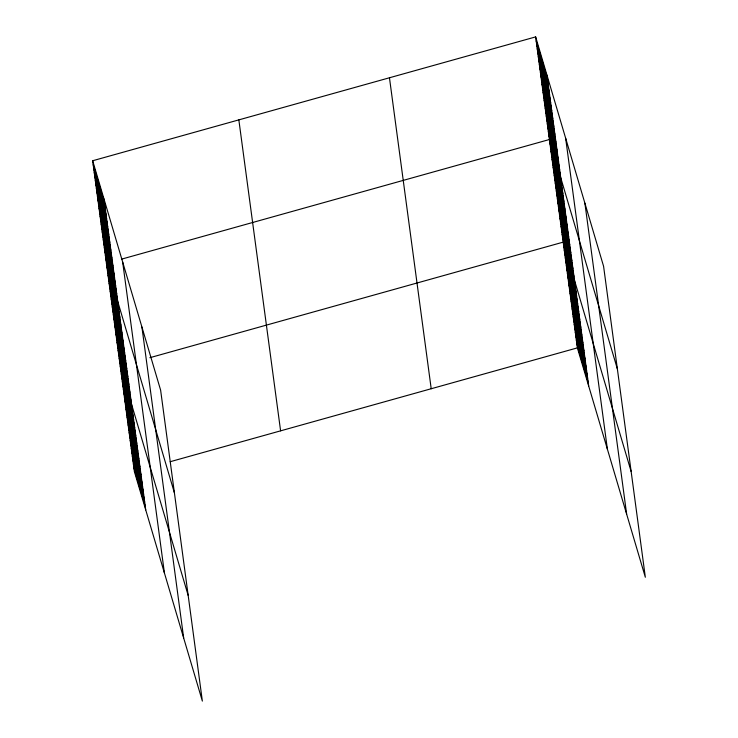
<?xml version="1.0" encoding="UTF-8"?>
<svg xmlns="http://www.w3.org/2000/svg" width="738" height="738" viewBox="0 0 738 738"><rect width="100%" height="100%" fill="white"/><g stroke="black" fill="none" stroke-linecap="round" stroke-linejoin="round"><path stroke-width="1.11" d="M92.665 160.746L160.616 390.125L202.36 701.1L134.417 471.72L92.665 160.746L535.64 36.9L603.583 266.28L645.335 577.254L577.384 347.875L535.64 36.9M112.573 261.658L106.447 263.365L174.389 492.753M121.779 259.084L549.413 139.519L617.365 368.899M126.355 364.277L120.22 365.993L188.162 595.372M149.869 357.699L563.195 242.138L631.138 471.517M134.417 471.72L140.552 470.005M170.192 461.711L577.384 347.875M536.166 40.848L547.476 79.021M536.701 44.797L548.011 82.97M537.227 48.745L548.537 86.918M537.762 52.684L549.063 90.866M538.288 56.632L549.598 94.815M538.814 60.581L550.124 98.763M539.349 64.529L550.659 102.711M539.875 68.477L551.185 106.65M540.41 72.425L551.72 110.599M540.936 76.374L552.245 114.547M541.471 80.313L552.78 118.495M541.996 84.261L553.306 122.443M542.531 88.209L553.832 126.392M543.057 92.158L554.367 130.331M543.583 96.106L554.893 134.279M544.118 100.054L555.428 138.227M544.644 103.993L555.954 142.176M545.179 107.942L556.489 146.124M545.705 111.89L557.015 150.072M546.24 115.838L557.541 154.021M546.766 119.787L558.076 157.96M547.292 123.735L558.601 161.908M547.827 127.683L559.136 165.856M548.352 131.622L559.662 169.805M548.888 135.571L560.197 173.753M549.948 143.467L561.258 181.649M550.474 147.416L561.784 185.589M551.009 151.364L562.31 189.537M551.535 155.312L562.845 193.485M552.061 159.251L563.371 197.433M552.596 163.199L563.906 201.382M553.122 167.148L564.432 205.33M553.657 171.096L564.967 209.278M554.183 175.044L565.492 213.217M554.718 178.993L566.028 217.166M555.244 182.941L566.553 221.114M555.779 186.88L567.079 225.062M556.304 190.828L567.614 229.011M556.83 194.777L568.14 232.959M557.365 198.725L568.675 236.898M557.891 202.673L569.201 240.846M558.426 206.622L569.736 244.795M558.952 210.561L570.262 248.743M559.487 214.509L570.797 252.691M560.013 218.457L571.323 256.639M560.548 222.406L571.849 260.588M561.074 226.354L572.384 264.527M561.6 230.302L572.909 268.475M562.135 234.25L573.444 272.423M562.66 238.189L573.97 276.372M563.721 246.058L575.031 284.231M564.247 249.97L575.557 288.152M564.773 253.89L576.083 292.064M565.299 257.802L576.609 295.984M565.825 261.722L577.134 299.896M566.35 265.634L577.66 303.816M566.876 269.554L578.186 307.728M567.402 273.466L578.712 311.648M567.928 277.387L579.238 315.56M568.454 281.298L579.764 319.48M568.98 285.219L580.289 323.392M569.505 289.13L580.815 327.312M570.031 293.051L581.341 331.224M570.557 296.962L581.867 335.144M571.083 300.883L582.383 339.056M571.609 304.794L582.909 342.976M572.135 308.715L583.435 346.888M572.66 312.626L583.961 350.808M573.186 316.547L584.487 354.72M573.712 320.458L585.013 358.64M574.238 324.379L585.538 362.552M574.764 328.29L586.064 366.472M575.289 332.211L586.59 370.384M575.815 336.122L587.116 374.304M576.341 340.043L587.642 378.216M576.867 343.954L588.168 382.136M93.2 164.694L104.501 202.876M93.726 168.642L105.036 206.825M94.252 172.591L105.562 210.764M94.787 176.539L106.097 214.712M95.313 180.487L106.623 218.66M95.848 184.426L107.158 222.608M96.374 188.374L107.683 226.557M96.909 192.323L108.218 230.505M97.434 196.271L108.744 234.444M97.969 200.219L109.27 238.392M98.495 204.168L109.805 242.341M99.021 208.116L110.331 246.289M99.556 212.055L110.866 250.237M100.082 216.003L111.392 254.186M100.617 219.952L111.927 258.134M101.143 223.9L112.453 262.073M101.678 227.848L112.988 266.021M102.204 231.797L113.514 269.97M102.739 235.736L114.039 273.918M103.265 239.684L114.575 277.866M103.79 243.632L115.1 281.815M104.326 247.581L115.635 285.763M104.851 251.529L116.161 289.702M105.386 255.477L116.696 293.65M105.912 259.425L117.222 297.599M106.973 267.313L118.283 305.495M107.499 271.261L118.809 309.443M108.034 275.209L119.344 313.392M108.56 279.158L119.87 317.331M109.095 283.106L120.405 321.279M109.621 287.054L120.931 325.227M110.156 290.993L121.466 329.176M110.682 294.942L121.991 333.124M111.217 298.89L122.517 337.072M111.742 302.838L123.052 341.021M112.268 306.787L123.578 344.96M112.803 310.735L124.113 348.908M113.329 314.683L124.639 352.856M113.864 318.622L125.174 356.805M114.39 322.571L125.7 360.753M114.925 326.519L126.235 364.701M115.451 330.467L126.761 368.64M115.986 334.415L127.287 372.589M116.512 338.364L127.822 376.537M117.038 342.303L128.347 380.485M117.573 346.251L128.882 384.433M118.098 350.199L129.408 388.382M118.633 354.148L129.943 392.33M119.159 358.096L130.469 396.269M119.694 362.044L131.004 400.217M120.746 369.904L132.056 408.086M121.272 373.825L132.582 411.998M121.798 377.736L133.108 415.918M122.323 381.657L133.633 419.83M122.849 385.568L134.159 423.75M123.375 389.489L134.685 427.662M123.901 393.4L135.211 431.582M124.427 397.321L135.737 435.494M124.953 401.232L136.262 439.414M125.478 405.144L136.788 443.326M126.004 409.064L137.314 447.246M126.53 412.976L137.84 451.158M127.056 416.896L138.366 455.078M127.582 420.808L138.892 458.99M128.108 424.728L139.417 462.901M128.633 428.64L139.943 466.822M129.159 432.56L140.469 470.733M129.685 436.472L140.995 474.654M130.211 440.392L141.521 478.565M130.737 444.304L142.047 482.486M131.263 448.224L142.572 486.397M131.788 452.136L143.098 490.318M132.314 456.056L143.624 494.229M132.84 459.968L144.15 498.15M133.366 463.888L144.676 502.061M133.892 467.8L145.202 505.982M584.893 203.181L626.645 514.155M565.64 138.172L607.383 449.147M546.95 75.082L588.693 386.048M389.461 77.767L431.204 388.741M238.844 119.879L280.597 430.844M141.917 327.035L183.67 638.001M122.665 262.027L164.417 572.992M103.975 198.928L145.727 509.893"/></g></svg>
